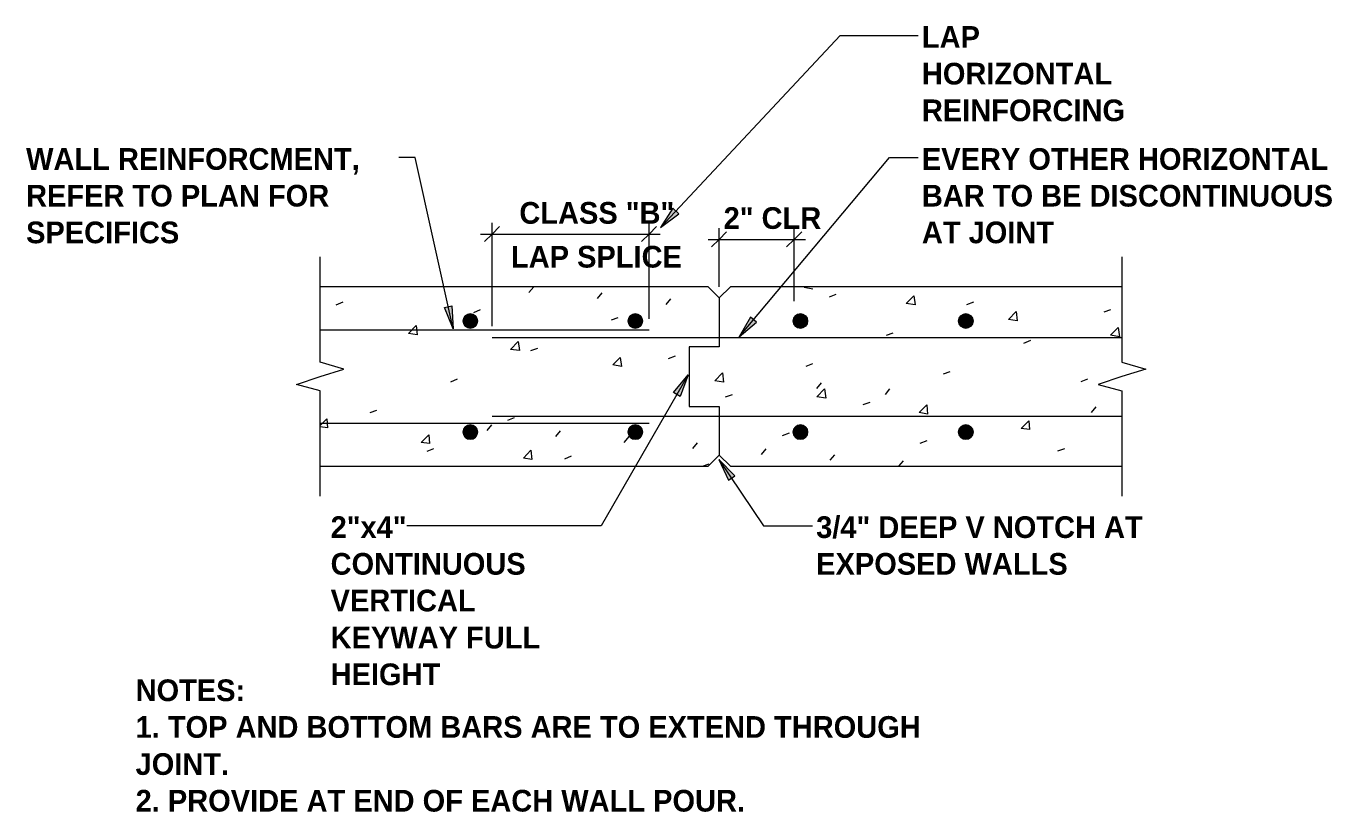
# Model space of a CAD drawing. Header units: inches. Extents: x -16566 to 235, y -92 to 81.
# Drawn here: x 10.71 to 16.36, y 1.08 to 4.48 of the extents above; entities that cross this region are included whole.
import ezdxf

# ---------------------------------------------------------------- set-up
doc = ezdxf.new("R2010")
doc.units = ezdxf.units.IN
doc.header["$MEASUREMENT"] = 0
for name, color, linetype, lineweight in [('A-DETL', 90, 'Continuous', 9), ('A-DETL-GENF', 92, 'Continuous', 9), ('A-DETL-THIN', 151, 'Continuous', 9), ('G-ANNO-TEXT', 231, 'Continuous', 9)]:
    doc.layers.add(name, color=color, linetype=linetype, lineweight=lineweight)
doc.styles.add('Century Gothic_B', font='', dxfattribs={"height": 0.09375})
doc.styles.get('Century Gothic_B').set_extended_font_data('Century Gothic', bold=True)

msp = doc.modelspace()

# ---------------------------------------------------------------- hatches: boundary and pattern name
at = {"layer": 'A-DETL-GENF'}
for points in [[(13.45571, 3.60878), (13.53507, 3.66762), (13.50933, 3.69212)], [(12.55961, 3.17092), (12.55435, 3.26924), (12.5217, 3.26243)], [(12.63383, 3.17312), (12.64186, 3.17417), (12.64934, 3.17727), (12.65577, 3.18221), (12.6607, 3.18863), (12.6638, 3.19612), (12.66486, 3.20415), (12.6638, 3.21218), (12.6607, 3.21966), (12.65577, 3.22609), (12.64934, 3.23102), (12.64186, 3.23412), (12.63383, 3.23518), (12.6258, 3.23412), (12.61831, 3.23102), (12.61189, 3.22609), (12.60696, 3.21966), (12.60386, 3.21218), (12.6028, 3.20415), (12.60386, 3.19612), (12.60696, 3.18863), (12.61189, 3.18221), (12.61831, 3.17727), (12.6258, 3.17417)], [(13.34653, 3.17312), (13.35456, 3.17417), (13.36205, 3.17727), (13.36847, 3.18221), (13.3734, 3.18863), (13.3765, 3.19612), (13.37756, 3.20415), (13.3765, 3.21218), (13.3734, 3.21966), (13.36847, 3.22609), (13.36205, 3.23102), (13.35456, 3.23412), (13.34653, 3.23518), (13.3385, 3.23412), (13.33102, 3.23102), (13.32459, 3.22609), (13.31966, 3.21966), (13.31656, 3.21218), (13.3155, 3.20415), (13.31656, 3.19612), (13.31966, 3.18863), (13.32459, 3.18221), (13.33102, 3.17727), (13.3385, 3.17417)], [(13.79524, 3.13646), (13.86937, 3.19852), (13.84358, 3.2209)], [(14.05985, 3.17312), (14.06788, 3.17417), (14.07536, 3.17727), (14.08179, 3.18221), (14.08672, 3.18863), (14.08982, 3.19612), (14.09088, 3.20415), (14.08982, 3.21218), (14.08672, 3.21966), (14.08179, 3.22609), (14.07536, 3.23102), (14.06788, 3.23412), (14.05985, 3.23518), (14.05182, 3.23412), (14.04433, 3.23102), (14.03791, 3.22609), (14.03298, 3.21966), (14.02988, 3.21218), (14.02882, 3.20415), (14.02988, 3.19612), (14.03298, 3.18863), (14.03791, 3.18221), (14.04433, 3.17727), (14.05182, 3.17417)], [(14.77432, 3.17312), (14.78235, 3.17417), (14.78984, 3.17727), (14.79626, 3.18221), (14.8012, 3.18863), (14.8043, 3.19612), (14.80535, 3.20415), (14.8043, 3.21218), (14.8012, 3.21966), (14.79626, 3.22609), (14.78984, 3.23102), (14.78235, 3.23412), (14.77432, 3.23518), (14.76629, 3.23412), (14.75881, 3.23102), (14.75238, 3.22609), (14.74745, 3.21966), (14.74435, 3.21218), (14.74329, 3.20415), (14.74435, 3.19612), (14.74745, 3.18863), (14.75238, 3.18221), (14.75881, 3.17727), (14.76629, 3.17417)], [(13.5401, 2.87791), (13.57456, 2.97102), (13.5109, 2.89525), (13.52085, 2.88934)], [(12.63383, 2.69315), (12.64186, 2.69421), (12.64934, 2.69731), (12.65577, 2.70224), (12.6607, 2.70867), (12.6638, 2.71615), (12.66486, 2.72418), (12.6638, 2.73221), (12.6607, 2.7397), (12.65577, 2.74612), (12.64934, 2.75105), (12.64186, 2.75415), (12.63383, 2.75521), (12.6258, 2.75415), (12.61831, 2.75105), (12.61189, 2.74612), (12.60696, 2.7397), (12.60386, 2.73221), (12.6028, 2.72418), (12.60386, 2.71615), (12.60696, 2.70867), (12.61189, 2.70224), (12.61831, 2.69731), (12.6258, 2.69421)], [(13.34653, 2.69315), (13.35456, 2.69421), (13.36205, 2.69731), (13.36847, 2.70224), (13.3734, 2.70867), (13.3765, 2.71615), (13.37756, 2.72418), (13.3765, 2.73221), (13.3734, 2.7397), (13.36847, 2.74612), (13.36205, 2.75105), (13.35456, 2.75415), (13.34653, 2.75521), (13.3385, 2.75415), (13.33102, 2.75105), (13.32459, 2.74612), (13.31966, 2.7397), (13.31656, 2.73221), (13.3155, 2.72418), (13.31656, 2.71615), (13.31966, 2.70867), (13.32459, 2.70224), (13.33102, 2.69731), (13.3385, 2.69421)], [(14.05985, 2.69315), (14.06788, 2.69421), (14.07536, 2.69731), (14.08179, 2.70224), (14.08672, 2.70867), (14.08982, 2.71615), (14.09088, 2.72418), (14.08982, 2.73221), (14.08672, 2.7397), (14.08179, 2.74612), (14.07536, 2.75105), (14.06788, 2.75415), (14.05985, 2.75521), (14.05182, 2.75415), (14.04433, 2.75105), (14.03791, 2.74612), (14.03298, 2.7397), (14.02988, 2.73221), (14.02882, 2.72418), (14.02988, 2.71615), (14.03298, 2.70867), (14.03791, 2.70224), (14.04433, 2.69731), (14.05182, 2.69421)], [(14.77432, 2.69315), (14.78235, 2.69421), (14.78984, 2.69731), (14.79626, 2.70224), (14.8012, 2.70867), (14.8043, 2.71615), (14.80535, 2.72418), (14.8043, 2.73221), (14.8012, 2.7397), (14.79626, 2.74612), (14.78984, 2.75105), (14.78235, 2.75415), (14.77432, 2.75521), (14.76629, 2.75415), (14.75881, 2.75105), (14.75238, 2.74612), (14.74745, 2.7397), (14.74435, 2.73221), (14.74329, 2.72418), (14.74435, 2.71615), (14.74745, 2.70867), (14.75238, 2.70224), (14.75881, 2.69731), (14.76629, 2.69421)], [(13.74866, 2.51604), (13.77631, 2.53497), (13.70739, 2.6057)]]:
    msp.add_hatch(color=7, dxfattribs=at).paths.add_polyline_path(points, flags=0)

# ---------------------------------------------------------------- linework, layer by layer
at = {"layer": 'A-DETL'}
for p, q in [((13.45571, 3.60878), (14.23094, 4.4376)), ((14.23094, 4.4376), (14.56903, 4.4376)), ((12.39578, 3.91024), (12.32526, 3.91024)), ((12.55961, 3.17092), (12.39578, 3.91024)), ((13.79524, 3.13646), (14.44491, 3.91024)), ((14.44491, 3.91024), (14.56903, 3.91024)), ((13.50933, 3.69212), (13.45571, 3.60878)), ((13.45571, 3.60878), (13.53507, 3.66762)), ((13.53507, 3.66762), (13.50933, 3.69212)), ((12.72845, 3.57937), (12.72845, 3.62776)), ((12.75951, 3.61223), (12.72845, 3.57937)), ((13.40572, 3.57937), (13.40572, 3.62776)), ((13.43858, 3.61223), (13.40572, 3.57937)), ((12.67847, 3.57937), (13.45406, 3.57937)), ((12.72845, 3.57937), (12.69559, 3.54832)), ((12.72845, 3.18139), (12.72845, 3.57937)), ((13.40572, 3.57937), (13.37307, 3.54832)), ((13.40572, 3.21404), (13.40572, 3.57937)), ((13.66081, 3.55698), (14.08139, 3.55698)), ((13.70899, 3.55698), (13.67634, 3.52438)), ((13.70899, 3.55698), (13.70899, 3.60537)), ((13.73999, 3.58984), (13.70899, 3.55698)), ((13.70899, 3.35188), (13.70899, 3.55698)), ((14.033, 3.55698), (14.00035, 3.52438)), ((14.033, 3.55698), (14.033, 3.60537)), ((14.06586, 3.58984), (14.033, 3.55698)), ((14.033, 3.28982), (14.033, 3.55698)), ((11.98573, 3.35188), (11.98573, 3.48126)), ((15.44799, 3.48126), (15.44799, 3.35188)), ((11.98573, 3.02622), (11.98573, 3.35188)), ((13.66081, 3.35188), (11.98573, 3.35188)), ((12.88703, 3.32789), (12.90761, 3.35188)), ((13.70899, 3.3037), (13.66081, 3.35188)), ((13.75733, 3.35188), (13.70899, 3.3037)), ((15.44799, 3.35188), (13.75733, 3.35188)), ((14.11399, 3.34162), (14.07613, 3.34842)), ((15.44799, 3.35188), (15.44799, 3.02622)), ((12.05464, 3.2743), (12.08384, 3.28637)), ((13.18344, 3.30189), (13.20402, 3.32609)), ((13.47985, 3.2761), (13.50064, 3.3003)), ((13.70899, 3.3037), (13.70899, 3.09333)), ((14.18477, 3.30896), (14.21396, 3.32083)), ((14.51723, 3.27956), (14.55009, 3.31237)), ((14.5553, 3.2743), (14.51723, 3.27956)), ((14.55009, 3.31237), (14.5553, 3.2743)), ((14.77919, 3.2761), (14.80859, 3.28637)), ((12.5217, 3.26243), (12.55435, 3.26924)), ((12.55961, 3.17092), (12.5217, 3.26243)), ((12.55435, 3.26924), (12.55961, 3.17092)), ((12.64927, 3.24164), (12.67847, 3.25376)), ((13.24369, 3.20899), (13.27315, 3.21931)), ((13.84358, 3.2209), (13.79524, 3.13646)), ((13.86937, 3.19852), (13.84358, 3.2209)), ((14.95855, 3.21064), (14.99115, 3.2451)), ((14.99115, 3.2451), (14.99641, 3.20538)), ((15.37221, 3.24345), (15.40141, 3.25376)), ((11.98573, 3.16586), (13.40572, 3.16586)), ((12.36653, 3.15039), (12.39918, 3.18485)), ((12.39918, 3.18485), (12.40445, 3.14513)), ((13.79524, 3.13646), (13.86937, 3.19852)), ((14.99641, 3.20538), (14.95855, 3.21064)), ((15.3996, 3.14332), (15.43246, 3.17618)), ((15.43246, 3.17618), (15.43773, 3.13646)), ((12.40445, 3.14513), (12.36653, 3.15039)), ((12.72845, 3.13305), (15.44799, 3.13305)), ((12.80764, 3.08126), (12.8405, 3.11593)), ((12.8405, 3.11593), (12.84555, 3.07621)), ((14.43119, 3.14332), (14.46039, 3.15379)), ((15.02561, 3.10886), (15.05506, 3.12093)), ((15.43773, 3.13646), (15.3996, 3.14332)), ((12.84555, 3.07621), (12.80764, 3.08126)), ((12.89569, 3.07621), (12.92494, 3.08647)), ((13.24895, 3.01415), (13.28161, 3.0468)), ((13.28161, 3.0468), (13.28682, 3.00729)), ((13.49017, 3.04175), (13.51957, 3.05387)), ((13.70899, 3.09333), (13.57982, 3.09333)), ((13.57982, 3.09333), (13.57982, 2.83499)), ((12.08725, 2.99682), (11.98573, 3.02622)), ((11.98573, 2.96416), (12.08725, 2.99682)), ((13.28682, 3.00729), (13.24895, 3.01415)), ((14.08479, 3.00889), (14.11399, 3.02101)), ((15.44799, 3.02622), (15.55137, 2.99682)), ((15.55137, 2.99682), (15.44799, 2.96416)), ((11.88235, 2.9297), (11.98573, 2.96416)), ((12.5493, 2.94183), (12.57855, 2.9539)), ((13.57456, 2.97102), (13.19897, 2.31955)), ((13.5109, 2.89525), (13.57456, 2.97102)), ((13.57456, 2.97102), (13.5401, 2.87791)), ((13.69006, 2.94523), (13.72287, 2.97969)), ((13.72792, 2.94002), (13.69006, 2.94523)), ((13.72287, 2.97969), (13.72792, 2.94002)), ((14.13132, 2.91237), (14.15031, 2.93657)), ((14.67761, 2.97629), (14.70686, 2.98655)), ((15.27209, 2.94343), (15.30149, 2.9539)), ((15.44799, 2.96416), (15.34621, 2.9297)), ((11.98573, 2.90211), (11.88235, 2.9297)), ((11.98573, 2.5765), (11.98573, 2.90211)), ((13.5401, 2.87791), (13.5109, 2.89525)), ((13.73659, 2.87631), (13.76599, 2.88658)), ((14.13132, 2.87631), (14.16398, 2.91077)), ((14.16398, 2.91077), (14.16924, 2.8711)), ((14.42773, 2.88658), (14.44672, 2.91077)), ((15.34621, 2.9297), (15.44799, 2.90211)), ((15.44799, 2.90211), (15.44799, 2.5765)), ((13.57982, 2.83499), (13.70899, 2.83499)), ((13.70899, 2.83499), (13.70899, 2.62463)), ((14.16924, 2.8711), (14.13132, 2.87631)), ((14.33122, 2.84345), (14.36047, 2.85398)), ((14.57243, 2.80899), (14.60529, 2.84185)), ((14.60529, 2.84185), (14.6087, 2.80219)), ((15.31702, 2.80899), (15.33775, 2.83319)), ((11.98573, 2.7522), (12.01332, 2.7814)), ((12.01332, 2.7814), (12.01673, 2.74193)), ((12.2011, 2.80899), (12.23034, 2.81952)), ((12.72845, 2.79352), (15.44799, 2.79352)), ((12.79557, 2.77639), (12.82497, 2.78666)), ((14.6087, 2.80219), (14.57243, 2.80899)), ((15.01374, 2.74013), (15.0464, 2.77294)), ((15.0464, 2.77294), (15.0498, 2.73507)), ((11.98573, 2.76246), (13.40572, 2.76246)), ((12.01673, 2.74193), (11.98573, 2.74694)), ((12.42178, 2.67988), (12.45443, 2.71248)), ((12.45443, 2.71248), (12.45784, 2.67461)), ((12.70607, 2.73146), (12.72665, 2.7556)), ((13.00253, 2.70567), (13.02327, 2.72981)), ((13.98301, 2.70907), (14.01247, 2.72114)), ((15.0498, 2.73507), (15.01374, 2.74013)), ((12.45784, 2.67461), (12.42178, 2.67988)), ((12.44757, 2.64196), (12.47677, 2.65388)), ((13.29894, 2.67988), (13.32128, 2.70615)), ((13.59535, 2.65388), (13.61588, 2.67802)), ((13.89176, 2.62808), (13.9125, 2.65223)), ((14.57769, 2.67642), (14.60689, 2.68854)), ((15.17211, 2.64356), (15.20152, 2.65388)), ((12.86289, 2.61096), (12.89569, 2.64542)), ((12.89915, 2.6057), (12.86289, 2.61096)), ((12.89569, 2.64542), (12.89915, 2.6057)), ((13.0422, 2.6091), (13.07145, 2.62122)), ((13.66081, 2.5765), (13.70899, 2.62463)), ((13.70739, 2.6057), (13.74866, 2.51604)), ((13.77631, 2.53497), (13.70739, 2.6057)), ((13.70739, 2.6057), (13.90043, 2.31955)), ((13.70899, 2.62463), (13.75733, 2.5765)), ((14.18817, 2.60229), (14.20891, 2.62643)), ((14.48458, 2.5765), (14.50532, 2.60043)), ((11.98573, 2.44712), (11.98573, 2.5765)), ((11.98573, 2.5765), (13.66081, 2.5765)), ((13.63667, 2.5765), (13.66607, 2.58676)), ((13.75733, 2.5765), (15.44799, 2.5765)), ((15.44799, 2.5765), (15.44799, 2.44712)), ((13.74866, 2.51604), (13.77631, 2.53497)), ((12.99907, 2.31955), (12.35972, 2.31955)), ((13.19897, 2.31955), (12.99907, 2.31955)), ((13.90043, 2.31955), (14.11239, 2.31955))]:
    msp.add_line(p, q, dxfattribs=at)
at = {"layer": 'A-DETL-THIN'}
for centre in [(12.63383, 3.20415), (13.34653, 3.20415), (14.05985, 3.20415), (14.77432, 3.20415), (12.63383, 2.72418), (13.34653, 2.72418), (14.05985, 2.72418), (14.77432, 2.72418)]:
    msp.add_circle(centre, 0.03103, dxfattribs=at)
for centre, start, end in [((12.63383, 3.20415), 0, 180), ((13.34653, 3.20415), 0, 180), ((14.05985, 3.20415), 0, 180), ((14.77432, 3.20415), 0, 180), ((12.63383, 3.20415), 180, 0), ((13.34653, 3.20415), 180, 0), ((14.05985, 3.20415), 180, 0), ((14.77432, 3.20415), 180, 0), ((12.63383, 2.72418), 90, 270), ((12.63383, 2.72418), 270, 90), ((13.34653, 2.72418), 90, 270), ((13.34653, 2.72418), 270, 90), ((14.05985, 2.72418), 90, 270), ((14.05985, 2.72418), 270, 90), ((14.77432, 2.72418), 90, 270), ((14.77432, 2.72418), 270, 90)]:
    msp.add_arc(centre, 0.03103, start, end, dxfattribs=at)

# ---------------------------------------------------------------- texts
at = {"layer": 'G-ANNO-TEXT', "color": 147, "lineweight": 20, "char_height": 0.09375, "attachment_point": 1, "style": 'Century Gothic_B'}
for s, insert, width in [('LAP', (14.58454, 4.47846), 0.2809063), ('HORIZONTAL', (14.58454, 4.31991), 0.9784375), ('REINFORCING', (14.58454, 4.16136), 1.0762813), ('WALL REINFORCMENT,', (10.71472, 3.95117), 1.6854375), ('EVERY OTHER HORIZONTAL', (14.58454, 3.95111), 2.0389375), ('REFER TO PLAN FOR', (10.71472, 3.79256), 1.477125), ('BAR TO BE DISCONTINUOUS', (14.58454, 3.7925), 2.108375), ('CLASS "B"', (12.84563, 3.71837), 0.7385625), ('2" CLR', (13.72801, 3.69604), 0.4829062), ('SPECIFICS', (10.71472, 3.63394), 0.7638125), ('AT JOINT', (14.58454, 3.63401), 0.6722812), ('LAP SPLICE', (12.80945, 3.5288), 0.8269375), ('2"x4"', (12.03022, 2.36042), 0.3882187), ('3/4" DEEP V NOTCH AT', (14.12784, 2.36043), 1.7233125), ('CONTINUOUS', (12.03022, 2.20181), 1.0415625), ('EXPOSED WALLS', (14.12784, 2.20181), 1.2404062), ('VERTICAL', (12.03022, 2.04332), 0.719625), ('KEYWAY FULL', (12.03022, 1.88305), 1.0163125), ('HEIGHT', (12.03022, 1.7245), 0.5523437), ('NOTES:', (11.18774, 1.65549), 0.5365625), ('1. TOP AND BOTTOM BARS ARE TO EXTEND THROUGH', (11.18774, 1.49694), 4.01475), ('JOINT.', (11.18774, 1.33673), 0.4860625), ('2. PROVIDE AT END OF EACH WALL POUR.', (11.18774, 1.17818), 3.15625)]:
    msp.add_mtext(s, dxfattribs=dict(at, insert=insert, width=width))

doc.saveas('drawing.dxf')
